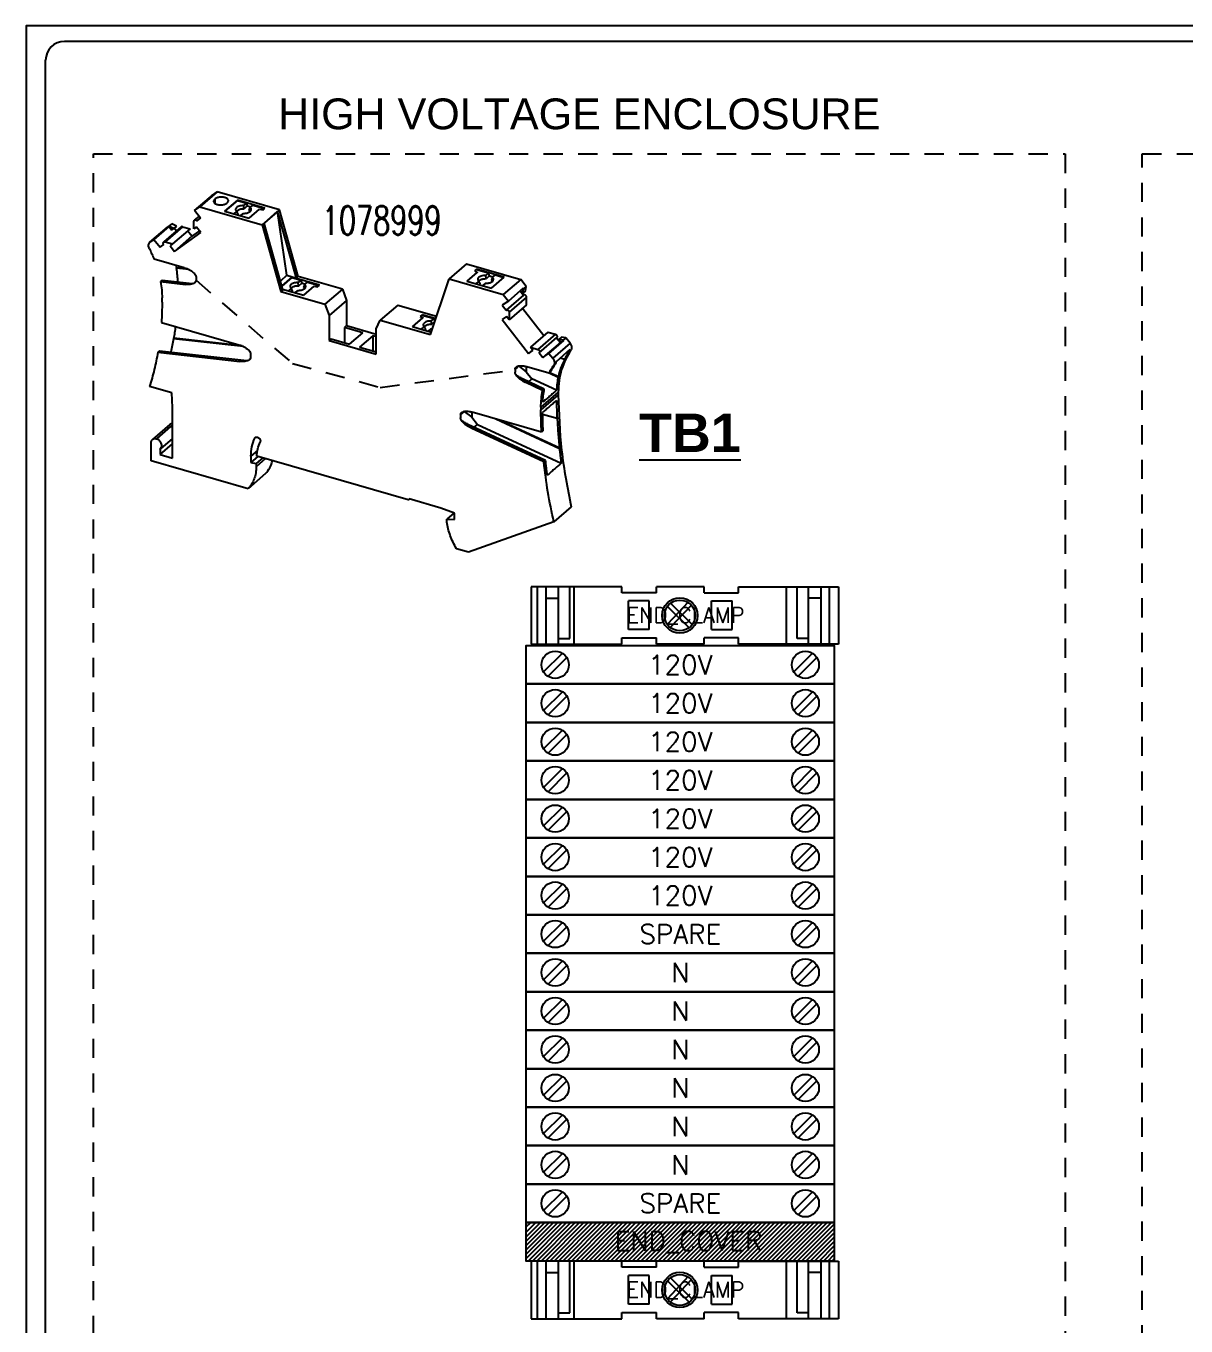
# Model space of a CAD drawing. Header units: inches. Extents: x 0 to 34.2, y 0 to 22.
# Drawn here: x 0 to 7.54, y 13.51 to 21.96 of the extents above; entities that cross this region are included whole.
import ezdxf
from ezdxf.enums import TextEntityAlignment as Align

# ---------------------------------------------------------------- set-up
doc = ezdxf.new("R2010")
doc.units = ezdxf.units.IN
doc.header["$MEASUREMENT"] = 0
doc.set_wipeout_variables(frame=1)
doc.linetypes.add('HIDDEN2', pattern=[0.1875, 0.125, -0.0625])
for name, color, linetype in [('LOCBOX', 3, 'HIDDEN2'), ('PDESC', 142, 'Continuous'), ('PSYMS', 7, 'Continuous'), ('PTERM', 4, 'Continuous'), ('PWIRE', 84, 'Continuous')]:
    doc.layers.add(name, color=color, linetype=linetype)
doc.styles.add('Fields', font='simplex.shx', dxfattribs={"height": 0.185})
doc.styles.get("Standard").update_dxf_attribs({"font": 'arial.ttf'})
doc.styles.add('WD', font='romans.shx', dxfattribs={"height": 0.185})

# ---------------------------------------------------------------- blocks, each defined once
blk = doc.blocks.new('RG_Master_Ver_4_2_2')
at = {"color": 3}
for p, q in [((34.0276, 21.856), (0.25, 21.856)), ((0.125, 21.7336), (0.125, 0.1939))]:
    blk.add_line(p, q, dxfattribs=at)
blk.add_lwpolyline([(0, -0.044), (34.25, -0.044), (34.25, 21.956), (0, 21.956)], close=True, dxfattribs=at)
blk.add_arc((0.25, 21.7336), 0.1224, 90, 180, dxfattribs=at)
at = {"style": 'Fields'}
for tag, p in [('DESCRIPTION_3', (13.1158, 1.307)), ('DRN_3', (15.4724, 1.307)), ('CHK_3', (16.5293, 1.307)), ('APP_3', (17.5522, 1.307)), ('DATE_3', (18.8294, 1.307)), ('DRAWING_DESC', (32.2295, 1.2455)), ('CUSTOMER', (28.9966, 1.2135)), ('DESCRIPTION_2', (13.1158, 0.9513)), ('DRN_2', (15.4724, 0.9513)), ('CHK_2', (16.5293, 0.9513)), ('APP_2', (17.5522, 0.9513)), ('DATE_2', (18.8294, 0.9513)), ('SIZE', (30.7145, 0.8944)), ('DRAWING_#', (32.125, 0.8944)), ('REV', (33.5429, 0.8944)), ('DESCRIPTION_1', (13.1158, 0.5956)), ('DRN_1', (15.4724, 0.5956)), ('CHK_1', (16.5293, 0.5956)), ('APP_1', (17.5522, 0.5956)), ('DATE_1', (18.8294, 0.5956)), ('PROJECT_#', (28.9813, 0.5809)), ('DRN_BY', (30.875, 0.5245)), ('CHK_BY', (31.7615, 0.5245)), ('APP_BY', (32.75, 0.5245)), ('SCALE', (33.6518, 0.5245)), ('PROJECT_NAME', (29.021, 0.1759)), ('SHEETNUM', (32.7527, 0.1759)), ('TTL_SHTS', (33.5471, 0.1759))]:
    blk.add_attdef(tag, text='', height=0.125, dxfattribs=at).set_placement(p, align=Align.CENTER)
at = {"style": 'Fields', "flags": 9}
blk.add_attdef('WD_TB', (9.9529, 0.1939), '', height=0.0638, dxfattribs=at)
blk = doc.blocks.new('PTV_2_5_QUATTRO-select__3', base_point=(-204.09, -217.89))
at = {"color": 7, "linetype": 'Continuous'}
for p, q in [((-193.95, -164.63), (-196.52, -166.86)), ((-194.77, -165.21), (-193.95, -164.63)), ((-184.75, -167.28), (-193.95, -164.63)), ((-197.28, -167.39), (-195.1, -165.51)), ((-197.28, -167.39), (-196.52, -166.86)), ((-196.52, -166.86), (-187.32, -169.51)), ((-194.77, -165.21), (-195.17, -165.56)), ((-195.1, -165.51), (-195.17, -165.56)), ((-195.17, -165.56), (-195.16, -165.56)), ((-194.24, -165.68), (-194.34, -165.77)), ((-190.97, -165.88), (-192.85, -167.5)), ((-190.97, -165.92), (-192.81, -167.51)), ((-192.52, -166.29), (-192.42, -166.21)), ((-190.97, -165.88), (-190.97, -165.92)), ((-186.9, -167.05), (-190.97, -165.88)), ((-190.97, -165.92), (-189.64, -166.3)), ((-189.64, -166.3), (-190.06, -166.66)), ((-189.5, -166.73), (-189.97, -167.14)), ((-189.64, -166.3), (-189.5, -166.73)), ((-189.5, -166.73), (-189, -166.88)), ((-189.08, -166.95), (-188.67, -166.59)), ((-188.67, -166.59), (-186.94, -167.08)), ((-187.18, -167.29), (-186.9, -167.05)), ((-197.39, -170.11), (-197.39, -168.99)), ((-196.63, -168.23), (-197.33, -168.84)), ((-196.39, -168.54), (-197.28, -167.39)), ((-196.43, -168.49), (-196.95, -168.94)), ((-196.95, -168.94), (-196.39, -168.54)), ((-192.85, -167.5), (-189.21, -168.55)), ((-191.08, -167.55), (-191.48, -167.89)), ((-191, -168.03), (-190.88, -167.93)), ((-190.5, -168.18), (-190.1, -167.83)), ((-189.21, -168.55), (-187.68, -167.22)), ((-187.68, -167.22), (-187.18, -167.29)), ((-184.75, -167.28), (-187.32, -169.51)), ((-187.02, -169.25), (-185.02, -167.52)), ((-182.25, -177.37), (-185.02, -167.52)), ((-183.64, -176.97), (-185.02, -167.52)), ((-181.98, -177.13), (-184.75, -167.28)), ((-203.87, -172.08), (-201.29, -169.85)), ((-201.11, -169.78), (-203.28, -171.66)), ((-199.27, -169.82), (-201.85, -172.05)), ((-200.64, -169.39), (-201.25, -169.82)), ((-201.04, -169.74), (-201.11, -169.78)), ((-200.71, -170.29), (-201.11, -169.78)), ((-200.64, -169.39), (-201.04, -169.74)), ((-200.37, -170.05), (-201.04, -169.74)), ((-200.71, -170.29), (-200.37, -170.05)), ((-199.97, -169.7), (-200.64, -169.39)), ((-197.96, -170.11), (-200.53, -172.34)), ((-199.97, -169.7), (-200.37, -170.05)), ((-200.28, -169.98), (-199.95, -170.41)), ((-200.26, -173.44), (-196.38, -170.67)), ((-199.08, -169.79), (-197.96, -170.11)), ((-197.69, -171.21), (-198.31, -170.41)), ((-196.57, -170.41), (-197.69, -171.21)), ((-197.02, -169.84), (-197.39, -170.11)), ((-196.38, -170.67), (-197.02, -169.84)), ((-187.32, -169.51), (-184.55, -179.36)), ((-184.25, -179.1), (-187.02, -169.25)), ((-203.83, -172.05), (-203.28, -171.66)), ((-203.28, -171.66), (-202.39, -172.81)), ((-201.87, -172.36), (-202.39, -172.81)), ((-202.39, -172.81), (-201.84, -172.41)), ((-201.65, -172.02), (-200.53, -172.34)), ((-200.53, -172.34), (-200.91, -172.61)), ((-200.91, -172.61), (-200.26, -173.44)), ((-197.69, -171.21), (-200.26, -173.44)), ((-198.8, -175.86), (-203.27, -174.57)), ((-199.93, -175.85), (-200, -175.92)), ((-198.1, -176.13), (-200, -175.92)), ((-198.31, -176.03), (-199.93, -175.85)), ((-157.12, -175.26), (-159.69, -177.49)), ((-157.12, -175.26), (-149.13, -177.57)), ((-155.55, -176.5), (-157.08, -177.82)), ((-157.04, -177.84), (-155.55, -176.54)), ((-155.64, -176.08), (-155.91, -176.31)), ((-155.91, -176.31), (-155.55, -176.5)), ((-155.88, -176.33), (-155.64, -176.12)), ((-151.57, -177.25), (-155.64, -176.08)), ((-155.64, -176.08), (-155.64, -176.12)), ((-155.64, -176.12), (-153.88, -176.63)), ((-155.55, -176.5), (-155.55, -176.54)), ((-154.29, -176.99), (-153.88, -176.63)), ((-153.73, -177.06), (-153.88, -176.63)), ((-202.05, -177.69), (-202.3, -177.91)), ((-202.3, -177.91), (-198.65, -178.32)), ((-202.05, -177.69), (-197.65, -178.19)), ((-197.06, -177.22), (-197.06, -177.69)), ((-183.64, -176.97), (-184.61, -177.82)), ((-182.92, -177.25), (-184.41, -178.54)), ((-182.92, -177.29), (-184.4, -178.58)), ((-183.64, -176.97), (-182.25, -177.37)), ((-178.85, -178.43), (-182.92, -177.25)), ((-182.92, -177.25), (-182.92, -177.29)), ((-182.92, -177.29), (-181.59, -177.68)), ((-181.98, -177.13), (-182.25, -177.37)), ((-181.59, -177.68), (-182, -178.04)), ((-175.45, -179.02), (-181.98, -177.13)), ((-181.91, -178.51), (-181.45, -178.11)), ((-181.59, -177.68), (-181.45, -178.11)), ((-181.45, -178.11), (-180.95, -178.25)), ((-181.16, -179.92), (-179.62, -178.6)), ((-181.03, -178.32), (-180.61, -177.96)), ((-180.61, -177.96), (-178.89, -178.46)), ((-179.62, -178.6), (-179.12, -178.66)), ((-179.12, -178.66), (-178.85, -178.43)), ((-162.46, -185.74), (-159.69, -177.49)), ((-159.69, -177.49), (-151.71, -179.8)), ((-157.08, -177.82), (-153.44, -178.87)), ((-155.71, -178.22), (-155.31, -177.87)), ((-155.12, -178.26), (-155.23, -178.36)), ((-154.33, -178.15), (-154.74, -178.5)), ((-153.73, -177.06), (-154.2, -177.46)), ((-153.73, -177.06), (-153.24, -177.2)), ((-153.44, -178.87), (-151.57, -177.25)), ((-152.9, -176.91), (-153.32, -177.27)), ((-152.9, -176.91), (-151.61, -177.28)), ((-149.13, -177.57), (-151.71, -179.8)), ((-148.31, -178.62), (-149.13, -177.57)), ((-202.09, -180.93), (-202.09, -180.32)), ((-184.25, -179.1), (-184.55, -179.36)), ((-184.55, -179.36), (-178.03, -181.25)), ((-184.28, -179.02), (-181.16, -179.92)), ((-183.02, -178.92), (-183.43, -179.27)), ((-182.95, -179.41), (-182.83, -179.31)), ((-182.45, -179.55), (-182.05, -179.2)), ((-175.45, -179.02), (-178.03, -181.25)), ((-175.45, -179.02), (-174.83, -180.67)), ((-151.71, -179.8), (-150.95, -180.77)), ((-148.71, -179.89), (-151.28, -182.12)), ((-148.78, -178.89), (-150.95, -180.77)), ((-149.2, -179.25), (-148.71, -179.89)), ((-149.14, -179.21), (-148.83, -179.61)), ((-148.83, -179.61), (-148.71, -178.97)), ((-148.43, -179.26), (-148.83, -179.61)), ((-148.71, -178.97), (-148.78, -178.89)), ((-148.31, -178.62), (-148.71, -178.97)), ((-148.43, -179.26), (-148.31, -178.62)), ((-148.26, -181.32), (-148.26, -180.2)), ((-178.03, -181.25), (-177.41, -182.9)), ((-174.83, -180.67), (-177.41, -182.9)), ((-174.83, -180.67), (-174.83, -184.39)), ((-167.28, -181.38), (-169.86, -183.61)), ((-167.28, -181.38), (-161.55, -183.03)), ((-150.95, -180.77), (-151.84, -181.4)), ((-151.84, -181.4), (-151.28, -182.12)), ((-148.26, -181.32), (-150.84, -183.55)), ((-150.84, -182.43), (-150.84, -183.55)), ((-148.86, -181.83), (-145.72, -185.88)), ((-202.19, -183.93), (-190.74, -187.23)), ((-177.41, -182.9), (-177.41, -186.62)), ((-170.48, -184.9), (-169.86, -183.61)), ((-169.86, -183.61), (-162.46, -185.74)), ((-163.6, -183.22), (-165.13, -184.55)), ((-165.1, -184.56), (-163.6, -183.26)), ((-163.69, -182.8), (-163.97, -183.04)), ((-163.97, -183.04), (-163.6, -183.22)), ((-163.93, -183.05), (-163.69, -182.84)), ((-163.69, -182.8), (-163.69, -182.84)), ((-161.79, -183.35), (-163.69, -182.8)), ((-163.69, -182.84), (-161.93, -183.35)), ((-163.6, -183.22), (-163.6, -183.26)), ((-162.35, -183.71), (-161.93, -183.35)), ((-161.81, -183.81), (-162.25, -184.19)), ((-161.8, -183.76), (-161.93, -183.35)), ((-161.67, -183.38), (-161.79, -183.35)), ((-151.21, -183.07), (-151.85, -183.52)), ((-151.85, -183.52), (-147.96, -188.54)), ((-150.84, -183.55), (-151.21, -183.07)), ((-200.33, -186.28), (-200.41, -186.34)), ((-190.25, -187.41), (-200.33, -186.28)), ((-174.83, -184.39), (-175.16, -184.67)), ((-175.16, -184.67), (-175.16, -186.94)), ((-172.43, -185.46), (-175.16, -184.67)), ((-174.83, -184.39), (-170.48, -185.65)), ((-174.39, -187.16), (-172.43, -185.46)), ((-170.96, -185.89), (-172.92, -187.59)), ((-170.96, -185.89), (-170.96, -188.15)), ((-170.48, -186.02), (-170.96, -185.89)), ((-170.48, -188.62), (-170.48, -184.9)), ((-165.13, -184.55), (-163.66, -184.97)), ((-163.77, -184.94), (-163.36, -184.6)), ((-163.66, -184.97), (-162.97, -185.17)), ((-163.17, -184.98), (-163.29, -185.08)), ((-162.97, -185.17), (-162.33, -185.36)), ((-162.39, -184.88), (-162.79, -185.23)), ((-145.12, -185.37), (-147.69, -187.6)), ((-146.38, -188.41), (-143.81, -186.18)), ((-145.12, -185.37), (-144, -185.69)), ((-143.82, -186.19), (-143.26, -186.9)), ((-143.11, -186.12), (-143.51, -186.46)), ((-142.44, -186.19), (-143.11, -186.12)), ((-142.44, -186.19), (-142.84, -186.54)), ((-141.83, -186.98), (-142.44, -186.19)), ((-202.46, -188.12), (-202.71, -188.33)), ((-202.46, -188.12), (-189.59, -189.56)), ((-190.05, -187.51), (-200.41, -186.34)), ((-177.12, -186.37), (-177.41, -186.62)), ((-177.41, -186.62), (-170.48, -188.62)), ((-177.12, -186.37), (-174.39, -187.16)), ((-172.92, -187.59), (-170.48, -188.29)), ((-147.37, -188.02), (-147.96, -188.54)), ((-147.96, -188.54), (-147.32, -188.08)), ((-147.69, -187.6), (-146.58, -187.92)), ((-147.32, -188.08), (-147.69, -187.6)), ((-143.26, -186.9), (-145.84, -189.13)), ((-144.95, -188.5), (-142.77, -186.62)), ((-141.85, -187.95), (-143.9, -189.73)), ((-142.84, -186.54), (-143.51, -186.46)), ((-143.51, -186.46), (-143.17, -186.9)), ((-143.26, -186.9), (-143.2, -186.86)), ((-143.17, -186.9), (-142.77, -186.62)), ((-142.77, -186.62), (-142.84, -186.54)), ((-202.71, -188.33), (-190.59, -189.69)), ((-189.01, -188.6), (-189.01, -189.07)), ((-146.39, -188.42), (-145.84, -189.13)), ((-145.84, -189.13), (-144.95, -188.5)), ((-144.95, -188.5), (-144.4, -189.21)), ((-142.66, -189.41), (-143.31, -189.22)), ((-142.58, -189.34), (-142.66, -189.41)), ((-149.72, -190.62), (-149.95, -190.82)), ((-149.95, -190.82), (-149.95, -191.29)), ((-149.57, -190.49), (-149.72, -190.62)), ((-149.57, -190.49), (-149.7, -190.45)), ((-149.63, -190.41), (-149.57, -190.49)), ((-149.46, -190.36), (-148.3, -191.21)), ((-148.3, -190.44), (-148.3, -191.21)), ((-148.3, -191.21), (-147.46, -192.26)), ((-148.22, -190.46), (-144.96, -191.4)), ((-144.71, -191.18), (-144.96, -191.4)), ((-144.93, -191.37), (-143.59, -192)), ((-144.85, -191.31), (-143.51, -191.93)), ((-200.66, -194.33), (-203.93, -193.39)), ((-145.64, -193.77), (-148.87, -192.27)), ((-145.89, -193.99), (-148.37, -192.83)), ((-147.96, -192.69), (-147.46, -192.26)), ((-143.83, -193.95), (-147.46, -192.26)), ((-200.57, -196.52), (-200.66, -194.33)), ((-143.57, -194.24), (-143.57, -194.61)), ((-200.57, -203.97), (-200.57, -196.52)), ((-157.5, -197.1), (-158.01, -197.54)), ((-158.01, -197.55), (-158.01, -198.02)), ((-157.5, -197.1), (-157.58, -197.1)), ((-157.5, -197.1), (-156.35, -197.93)), ((-156.35, -197.16), (-156.35, -197.93)), ((-146.06, -200.13), (-156.27, -197.18)), ((-146.14, -196.47), (-146.14, -196.84)), ((-143.76, -198.14), (-145.89, -197.53)), ((-200.92, -199), (-203.5, -201.23)), ((-200.57, -199.41), (-200.83, -199.33)), ((-145.47, -204.32), (-156.92, -198.99)), ((-145.72, -204.54), (-156.42, -199.56)), ((-156.35, -197.93), (-155.51, -198.99)), ((-156.01, -199.42), (-155.51, -198.99)), ((-155.51, -198.99), (-143.15, -204.74)), ((-152.78, -198.19), (-143.42, -202.54)), ((-152.22, -198.35), (-143.35, -202.48)), ((-143.69, -198.07), (-143.76, -198.14)), ((-200.57, -201.07), (-202.32, -202.59)), ((-145.81, -199.91), (-146.06, -200.13)), ((-203.69, -204.37), (-203.69, -201.68)), ((-202.39, -203.44), (-200.57, -201.87)), ((-202.39, -202.64), (-202.39, -203.44)), ((-202.39, -203.44), (-200.57, -203.97)), ((-189.36, -208.5), (-203.69, -204.37)), ((-188.97, -203.68), (-188.97, -204.61)), ((-187.93, -203.72), (-188.97, -204.61)), ((-188.97, -204.61), (-188.19, -204.77)), ((-187.21, -203.93), (-188.19, -204.77)), ((-188.19, -204.77), (-188.19, -205.25)), ((-165.76, -210.12), (-188.1, -203.67)), ((-186.79, -206.27), (-189.36, -208.5)), ((-165.53, -210.01), (-165.63, -210.1)), ((-160.9, -211.35), (-165.58, -210)), ((-141.66, -211.18), (-144.23, -213.41)), ((-158.92, -212.1), (-160.9, -211.35)), ((-158.95, -212.08), (-160.04, -213.02)), ((-160.04, -213.42), (-160.04, -213.02)), ((-160.04, -213.02), (-158.92, -213.05)), ((-158.92, -213.05), (-158.92, -212.1)), ((-144.23, -213.41), (-156.85, -217.89)), ((-156.85, -217.89), (-158.6, -217.38))]:
    blk.add_line(p, q, dxfattribs=at)
at = {"color": 2, "linetype": 'Continuous'}
for p, q in [((-194.34, -166.29), (-194.34, -165.77)), ((-194.24, -166.37), (-194.24, -165.68)), ((-201.25, -169.82), (-203.83, -172.05)), ((-199.08, -169.79), (-201.65, -172.02)), ((-197.65, -178.19), (-198.65, -178.32)), ((-148.26, -180.2), (-150.84, -182.43)), ((-144, -185.69), (-146.58, -187.92)), ((-141.83, -186.98), (-144.4, -189.21)), ((-141.7, -188.07), (-141.97, -188.31)), ((-190.59, -189.69), (-189.59, -189.56)), ((-144.02, -190.09), (-144.27, -190.3)), ((-148.87, -192.27), (-148.37, -192.83)), ((-143.57, -194.24), (-146.14, -196.47)), ((-143.57, -194.61), (-146.14, -196.84)), ((-200.83, -199.33), (-202.91, -201.13)), ((-200.57, -199.1), (-200.83, -199.33)), ((-156.42, -199.56), (-156.92, -198.99)), ((-188.22, -200.89), (-188.4, -201.04)), ((-188, -202.84), (-188.97, -203.68)), ((-186.79, -204.05), (-188.19, -205.25))]:
    blk.add_line(p, q, dxfattribs=at)
at = {"color": 7, "linetype": 'Continuous'}
for points in [[(-194.34, -165.77), (-194.45, -165.9), (-194.48, -166.03)], [(-194.48, -166.03), (-194.45, -166.17), (-194.34, -166.29), (-194.18, -166.4), (-193.96, -166.49), (-193.7, -166.54), (-193.43, -166.56), (-193.16, -166.54), (-192.91, -166.49), (-192.69, -166.4), (-192.52, -166.29)], [(-192.28, -165.95), (-192.32, -165.81), (-192.42, -165.68), (-192.59, -165.57), (-192.81, -165.49), (-193.06, -165.44), (-193.33, -165.42), (-193.6, -165.44), (-193.86, -165.49), (-194.08, -165.57), (-194.24, -165.68)], [(-192.42, -166.21), (-192.32, -166.08), (-192.28, -165.95)], [(-190.06, -166.66), (-190.4, -166.69), (-190.72, -166.76), (-190.98, -166.88), (-191.16, -167.03), (-191.24, -167.19), (-191.22, -167.37)], [(-189.97, -167.14), (-189.99, -167.02), (-190.01, -166.9), (-190.03, -166.78), (-190.06, -166.66)], [(-189.08, -166.95), (-189.13, -167.04), (-189.18, -167.14), (-189.23, -167.24), (-189.27, -167.34)], [(-188.94, -167.37), (-188.92, -167.26), (-188.93, -167.15), (-188.99, -167.04), (-189.08, -166.95)], [(-197.39, -168.99), (-197.37, -168.91), (-197.33, -168.84)], [(-197.33, -168.84), (-197.27, -168.81), (-197.21, -168.8), (-197.14, -168.8), (-197.07, -168.83), (-197, -168.88), (-196.95, -168.94)], [(-191.22, -167.37), (-191.16, -167.46), (-191.08, -167.55)], [(-191.08, -167.55), (-191.03, -167.64), (-190.98, -167.74), (-190.93, -167.84), (-190.88, -167.93)], [(-191.07, -167.56), (-191, -167.44), (-190.87, -167.33), (-190.69, -167.24), (-190.47, -167.17), (-190.22, -167.14), (-189.97, -167.14)], [(-190.1, -167.83), (-189.83, -167.81), (-189.58, -167.77), (-189.36, -167.7), (-189.17, -167.61), (-189.03, -167.49), (-188.94, -167.37)], [(-189.27, -167.34), (-189.16, -167.44), (-189.09, -167.55)], [(-201.29, -169.85), (-201.27, -169.84), (-201.25, -169.82)], [(-199.08, -169.79), (-199.13, -169.78), (-199.18, -169.78), (-199.23, -169.8), (-199.27, -169.82)], [(-203.95, -173.07), (-204.06, -172.79), (-204.08, -172.52), (-204.01, -172.27), (-203.87, -172.08)], [(-203.87, -172.08), (-203.85, -172.07), (-203.83, -172.05)], [(-201.84, -172.41), (-201.89, -172.32), (-201.91, -172.22), (-201.9, -172.12), (-201.85, -172.05)], [(-201.85, -172.05), (-201.81, -172.03), (-201.76, -172.01), (-201.71, -172.01), (-201.65, -172.02)], [(-203.95, -173.07), (-203.59, -173.82), (-203.27, -174.57)], [(-200, -175.92), (-199.86, -176.94), (-199.79, -177.95)], [(-199.93, -175.85), (-199.96, -175.68), (-199.99, -175.51)], [(-198.8, -175.86), (-198.35, -176.02), (-197.93, -176.22), (-197.57, -176.46), (-197.3, -176.72), (-197.12, -176.98), (-197.06, -177.22)], [(-202.3, -177.91), (-202.14, -179.13), (-202.09, -180.32)], [(-197.94, -178.32), (-198.28, -178.34), (-198.65, -178.32)], [(-197.06, -177.69), (-197.12, -177.91), (-197.3, -178.1), (-197.58, -178.24), (-197.94, -178.32)], [(-197.65, -178.19), (-197.57, -178.2), (-197.49, -178.2)], [(-182, -178.04), (-182.35, -178.06), (-182.67, -178.13), (-182.92, -178.25), (-183.1, -178.4), (-183.18, -178.57), (-183.16, -178.74)], [(-183.01, -178.94), (-182.94, -178.81), (-182.82, -178.7), (-182.63, -178.61), (-182.41, -178.55), (-182.17, -178.52), (-181.91, -178.51)], [(-181.91, -178.51), (-181.94, -178.4), (-181.96, -178.28), (-181.98, -178.16), (-182, -178.04)], [(-181.03, -178.32), (-181.08, -178.42), (-181.12, -178.52), (-181.17, -178.62), (-181.22, -178.71)], [(-180.89, -178.74), (-180.86, -178.63), (-180.88, -178.52), (-180.93, -178.42), (-181.03, -178.32)], [(-154.29, -176.99), (-154.64, -177.01), (-154.95, -177.08), (-155.21, -177.2), (-155.39, -177.35), (-155.47, -177.52), (-155.45, -177.69)], [(-155.45, -177.69), (-155.39, -177.78), (-155.31, -177.87)], [(-155.31, -177.87), (-155.26, -177.97), (-155.21, -178.06), (-155.16, -178.16), (-155.12, -178.26)], [(-155.3, -177.89), (-155.23, -177.76), (-155.1, -177.65), (-154.92, -177.56), (-154.7, -177.5), (-154.46, -177.47), (-154.2, -177.46)], [(-154.33, -178.15), (-154.07, -178.14), (-153.82, -178.1), (-153.59, -178.03), (-153.4, -177.93), (-153.26, -177.82), (-153.17, -177.69)], [(-154.2, -177.46), (-154.22, -177.35), (-154.25, -177.23), (-154.27, -177.11), (-154.29, -176.99)], [(-153.32, -177.27), (-153.36, -177.37), (-153.41, -177.47), (-153.46, -177.57), (-153.51, -177.66)], [(-153.51, -177.66), (-153.39, -177.77), (-153.33, -177.88)], [(-153.17, -177.69), (-153.15, -177.58), (-153.16, -177.47), (-153.22, -177.37), (-153.32, -177.27)], [(-183.16, -178.74), (-183.11, -178.83), (-183.02, -178.92)], [(-183.02, -178.92), (-182.97, -179.02), (-182.93, -179.11), (-182.88, -179.21), (-182.83, -179.31)], [(-182.05, -179.2), (-181.78, -179.19), (-181.53, -179.15), (-181.3, -179.08), (-181.11, -178.98), (-180.97, -178.87), (-180.89, -178.74)], [(-181.22, -178.71), (-181.1, -178.82), (-181.04, -178.93)], [(-148.26, -180.2), (-148.28, -180.09), (-148.34, -179.99), (-148.42, -179.91), (-148.52, -179.87), (-148.62, -179.86), (-148.71, -179.89)], [(-202.09, -180.93), (-202.11, -182.44), (-202.19, -183.93)], [(-151.28, -182.12), (-151.2, -182.09), (-151.1, -182.1), (-151, -182.14), (-150.91, -182.22), (-150.86, -182.32), (-150.84, -182.43)], [(-162.35, -183.71), (-162.69, -183.74), (-163.01, -183.81), (-163.26, -183.93), (-163.44, -184.08), (-163.53, -184.24), (-163.5, -184.42)], [(-163.36, -184.61), (-163.29, -184.49), (-163.16, -184.38), (-162.98, -184.29), (-162.76, -184.22), (-162.51, -184.19), (-162.25, -184.19)], [(-162.25, -184.19), (-162.28, -184.07), (-162.3, -183.95), (-162.32, -183.83), (-162.35, -183.71)], [(-200.33, -186.28), (-200.19, -185.41), (-200.07, -184.54)], [(-163.5, -184.42), (-163.45, -184.51), (-163.36, -184.6)], [(-163.36, -184.6), (-163.32, -184.69), (-163.27, -184.79), (-163.22, -184.89), (-163.17, -184.98)], [(-162.39, -184.88), (-162.28, -184.88), (-162.17, -184.87)], [(-144, -185.69), (-143.91, -185.74), (-143.82, -185.81), (-143.77, -185.91), (-143.74, -186.01), (-143.76, -186.11), (-143.81, -186.18)], [(-200.41, -186.34), (-200.59, -187.33), (-200.8, -188.3)], [(-190.74, -187.23), (-190.29, -187.39), (-189.88, -187.6), (-189.52, -187.84), (-189.24, -188.1), (-189.07, -188.36), (-189.01, -188.6)], [(-146.58, -187.92), (-146.48, -187.97), (-146.4, -188.04), (-146.34, -188.14), (-146.32, -188.24), (-146.33, -188.34), (-146.38, -188.41)], [(-141.7, -188.07), (-142.5, -189.41), (-143.09, -190.9), (-143.45, -192.52), (-143.57, -194.24)], [(-141.97, -188.31), (-141.89, -188.15), (-141.85, -187.95)], [(-141.7, -188.07), (-141.62, -187.92), (-141.58, -187.75), (-141.58, -187.55), (-141.63, -187.36), (-141.71, -187.16), (-141.83, -186.98)], [(-202.71, -188.33), (-203.24, -190.9), (-203.93, -193.39)], [(-189.88, -189.69), (-190.23, -189.72), (-190.59, -189.69)], [(-189.01, -189.07), (-189.07, -189.29), (-189.24, -189.47), (-189.52, -189.61), (-189.88, -189.69)], [(-189.59, -189.56), (-189.51, -189.57), (-189.43, -189.58)], [(-146.38, -188.41), (-146.39, -188.41), (-146.39, -188.42)], [(-144.71, -191.18), (-144.38, -190.62), (-144.02, -190.09)], [(-144.4, -189.21), (-144.28, -189.39), (-144.2, -189.59), (-144.16, -189.78), (-144.15, -189.98), (-144.19, -190.15), (-144.27, -190.3)], [(-143.9, -189.73), (-143.94, -189.92), (-144.02, -190.09)], [(-143.51, -191.93), (-143.13, -190.59), (-142.58, -189.34)], [(-141.97, -188.31), (-142.33, -188.84), (-142.66, -189.41)], [(-149.95, -190.82), (-149.89, -190.62), (-149.72, -190.46), (-149.44, -190.36), (-149.09, -190.32), (-148.67, -190.36), (-148.22, -190.46)], [(-149.63, -191.94), (-149.77, -191.76), (-149.87, -191.6), (-149.93, -191.44), (-149.95, -191.29)], [(-148.87, -192.27), (-149.13, -192.14), (-149.38, -191.99), (-149.62, -191.83), (-149.84, -191.66)], [(-148.37, -192.83), (-148.74, -192.64), (-149.08, -192.42), (-149.38, -192.18), (-149.63, -191.94)], [(-144.96, -191.4), (-144.63, -190.84), (-144.27, -190.3)], [(-143.59, -192), (-143.75, -192.96), (-143.83, -193.95)], [(-143.51, -191.93), (-143.53, -191.95), (-143.55, -191.96), (-143.57, -191.98), (-143.59, -192)], [(-145.64, -193.77), (-145.7, -193.83), (-145.76, -193.88), (-145.82, -193.93), (-145.89, -193.99)], [(-145.88, -195.72), (-145.8, -194.73), (-145.64, -193.77)], [(-143.83, -193.95), (-144.34, -194.39), (-144.86, -194.84), (-145.37, -195.28), (-145.88, -195.72)], [(-146.14, -196.47), (-146.08, -195.21), (-145.89, -193.99)], [(-143.84, -195.45), (-144.35, -195.89), (-144.86, -196.34), (-145.38, -196.78), (-145.89, -197.22)], [(-143.84, -195.45), (-143.81, -196.79), (-143.76, -198.14)], [(-143.57, -194.61), (-143.09, -202.82), (-141.66, -211.18)], [(-158.01, -197.55), (-157.95, -197.34), (-157.77, -197.18), (-157.5, -197.08), (-157.14, -197.05), (-156.72, -197.08), (-156.27, -197.18)], [(-146.06, -200.13), (-146.12, -198.48), (-146.14, -196.84)], [(-145.81, -199.91), (-145.86, -198.56), (-145.89, -197.22)], [(-200.57, -198.87), (-200.76, -198.9), (-200.92, -199)], [(-200.57, -199.45), (-200.7, -199.38), (-200.83, -199.33)], [(-157.68, -198.66), (-157.82, -198.49), (-157.92, -198.32), (-157.99, -198.16), (-158.01, -198.02)], [(-156.92, -198.99), (-157.19, -198.86), (-157.44, -198.71), (-157.67, -198.55), (-157.89, -198.38)], [(-156.42, -199.56), (-156.79, -199.37), (-157.13, -199.15), (-157.44, -198.91), (-157.68, -198.66)], [(-143.35, -202.48), (-143.55, -200.27), (-143.69, -198.07)], [(-203.69, -201.68), (-203.68, -201.55), (-203.64, -201.42), (-203.58, -201.32), (-203.5, -201.23)], [(-203.5, -201.23), (-203.38, -201.15), (-203.23, -201.1), (-203.08, -201.1), (-202.91, -201.13)], [(-202.32, -202.59), (-202.2, -202.43), (-202.14, -202.24), (-202.14, -202.02), (-202.2, -201.79), (-202.32, -201.57), (-202.49, -201.37), (-202.69, -201.22), (-202.91, -201.13)], [(-188.97, -203.68), (-188.82, -202.29), (-188.4, -201.04)], [(-188.4, -201.04), (-188.37, -200.99), (-188.33, -200.94)], [(-188.33, -200.94), (-188.21, -200.88), (-188.06, -200.88), (-187.91, -200.92), (-187.77, -201.02), (-187.66, -201.16), (-187.58, -201.31), (-187.57, -201.47), (-187.6, -201.61)], [(-188.1, -203.67), (-187.95, -202.59), (-187.6, -201.61)], [(-202.39, -202.64), (-202.35, -202.61), (-202.32, -202.59)], [(-143.35, -202.48), (-143.36, -202.49), (-143.38, -202.51), (-143.4, -202.53), (-143.42, -202.54)], [(-143.42, -202.54), (-143.29, -203.64), (-143.15, -204.74)], [(-188.19, -205.25), (-188.26, -206.19), (-188.49, -207.05), (-188.86, -207.83), (-189.36, -208.5)], [(-186.79, -206.27), (-186.17, -205.39), (-185.77, -204.34)], [(-145.47, -204.32), (-145.53, -204.37), (-145.6, -204.43), (-145.66, -204.48), (-145.72, -204.54)], [(-144.23, -213.41), (-145.11, -208.96), (-145.72, -204.54)], [(-145.2, -206.51), (-145.34, -205.41), (-145.47, -204.32)], [(-143.15, -204.74), (-143.66, -205.18), (-144.18, -205.62), (-144.69, -206.07), (-145.2, -206.51)], [(-165.63, -210.1), (-165.65, -210.12), (-165.69, -210.13), (-165.72, -210.13), (-165.76, -210.12)], [(-165.58, -210), (-165.59, -210.05), (-165.63, -210.1)], [(-158.6, -217.38), (-159.12, -216.41), (-159.53, -215.42), (-159.84, -214.42), (-160.04, -213.42)]]:
    blk.add_spline(points, degree=3, dxfattribs=at)
blk = doc.blocks.new('Gen1', base_point=(-172.83, -192))
blk.add_blockref('PTV_2_5_QUATTRO-select__3', (-204.09, -217.89))
blk = doc.blocks.new('HDPC_1078999')
at = {"color": 3, "linetype": 'HIDDEN2'}
for p, q in [((0.2993, 1.7843), (0.9257, 1.2429)), ((0.9257, 1.2429), (1.4965, 1.0878)), ((1.4965, 1.0878), (2.3747, 1.202))]:
    blk.add_line(p, q, dxfattribs=at)
at = {"xscale": 0.04398786191730076, "yscale": 0.04398786191730076, "zscale": 0.04398786191730076}
blk.add_blockref('Gen1', (1.3657, 1.1547), dxfattribs=at)
at = {"style": 'WD', "width": 0.7}
for tag, height, p in [('DESC1', 0.185, (1.5053, 2.0798)), ('INST', 0.125, (0.5, 1.8571)), ('LOC', 0.125, (0.5, 1.6875)), ('DESC2', 0.125, (0.5, 1.375)), ('DESC3', 0.125, (0.5, 1.2271)), ('XREF', 0.125, (0.5, 0.6562))]:
    blk.add_attdef(tag, text='', height=height, dxfattribs=at).set_placement(p, align=Align.CENTER)
at = {"style": 'WD'}
blk.add_attdef('TAG1', text='', height=0.125, dxfattribs=at).set_placement((1.4471, 1.0586), align=Align.CENTER)
at = {"style": 'WD', "flags": 9}
blk.add_attdef('FAMILY', (0.7047, 1.0273), '', height=0.01, dxfattribs=at)
for tag, p in [('ASSYCODE', (0.73, 0.9464)), ('MFG', (0.7278, 0.9637)), ('CAT', (0.7297, 0.9832))]:
    blk.add_attdef(tag, text='', height=0.01, dxfattribs=at).set_placement(p, align=Align.CENTER)
blk = doc.blocks.new('E_NS35N')
at = {"style": 'WD', "flags": 1}
for tag, height, p in [('INST', 0.125, (-0.0107, 0.4749)), ('LOC', 0.125, (-0.0107, 0.2983)), ('P_TAGSTRIP', 0.125, (-0.0107, 0.1218)), ('MFG', 0.05, (0.0343, -0.4763)), ('CAT', 0.05, (0.0343, -0.5478)), ('WDBLKNAM', 0.05, (0.0343, -0.6193)), ('FP', 0.05, (0.0343, -0.6908)), ('FPT', 0.05, (0.1754, -0.6908)), ('ASSYCODE', 0.05, (0.0343, -0.7892))]:
    blk.add_attdef(tag, text='', height=height, dxfattribs=at).set_placement(p, align=Align.CENTER)
blk.add_wipeout([(-0.9692, 0), (-0.3791, 0), (-0.3791, -0.039), (-0.1549, -0.039), (-0.1549, 0), (0.1549, 0), (0.1549, -0.039), (0.3791, -0.039), (0.3791, 0), (1.0277, 0), (1.0277, -0.374), (0.3791, -0.374), (0.3791, -0.3335), (0.1549, -0.3335), (0.1549, -0.374), (-0.1549, -0.374), (-0.1549, -0.3335), (-0.3791, -0.3335), (-0.3791, -0.374), (-0.9692, -0.374)])
blk.add_wipeout([(-0.9692, 0), (-0.3791, 0), (-0.3791, -0.039), (-0.1549, -0.039), (-0.1549, 0), (0.1549, 0), (0.1549, -0.039), (0.3791, -0.039), (0.3791, 0), (1.0277, 0), (1.0277, -0.374), (0.3791, -0.374), (0.3791, -0.3335), (0.1549, -0.3335), (0.1549, -0.374), (-0.1549, -0.374), (-0.1549, -0.3335), (-0.3791, -0.3335), (-0.3791, -0.374), (-0.9692, -0.374)])
for p, q in [((-0.3791, 0), (-0.9692, 0)), ((-0.9692, 0), (-0.9692, -0.374)), ((-0.3791, -0.039), (-0.3791, 0)), ((-0.1549, -0.039), (-0.1549, 0)), ((0.1549, 0), (-0.1549, 0)), ((0.3791, 0), (1.0277, 0)), ((0.3791, -0.039), (0.3791, 0)), ((0.3791, 0), (0.688, 0)), ((0.688, 0), (0.688, -0.374)), ((0.915, -0.3698), (0.915, 0.0042)), ((0.9696, -0.3698), (0.9696, 0.0042)), ((1.0277, 0), (1.0277, -0.374)), ((-0.9268, -0.3782), (-0.9268, -0.0042)), ((-0.8721, -0.3782), (-0.8721, -0.0042)), ((-0.8721, -0.0742), (-0.7907, -0.0742)), ((-0.7907, -0.3782), (-0.7907, -0.0042)), ((-0.7175, -0.3364), (-0.7175, -0.0042)), ((-0.6897, -0.3782), (-0.6897, -0.0042)), ((-0.1549, -0.039), (-0.3791, -0.039)), ((0.1549, -0.039), (0.3791, -0.039)), ((0.7604, -0.3364), (0.7604, -0.0042)), ((0.8336, -0.3782), (0.8336, -0.0042)), ((0.915, -0.0742), (0.8336, -0.0742)), ((-0.2026, -0.0921), (-0.3361, -0.0921)), ((-0.3361, -0.2789), (-0.3361, -0.0921)), ((-0.2026, -0.2789), (-0.2026, -0.0921)), ((-0.0839, -0.1287), (0.057, -0.2672)), ((-0.0817, -0.2418), (0.0537, -0.0978)), ((-0.0636, -0.1077), (0.0776, -0.2466)), ((-0.0606, -0.2619), (0.0751, -0.1176)), ((0.2026, -0.0921), (0.3361, -0.0921)), ((0.2026, -0.2789), (0.2026, -0.0921)), ((0.3361, -0.2789), (0.3361, -0.0921)), ((-0.7907, -0.3364), (-0.7175, -0.3364)), ((-0.3791, -0.374), (-0.3791, -0.3335)), ((-0.3791, -0.3335), (-0.1549, -0.3335)), ((-0.2026, -0.2789), (-0.3361, -0.2789)), ((-0.1549, -0.374), (-0.1549, -0.3335)), ((0.3791, -0.3335), (0.1549, -0.3335)), ((0.2026, -0.2789), (0.3361, -0.2789)), ((0.3791, -0.374), (0.3791, -0.3335)), ((0.8336, -0.3364), (0.7604, -0.3364)), ((-0.9692, -0.374), (-0.3791, -0.374)), ((0.1549, -0.374), (-0.1549, -0.374)), ((1.0277, -0.374), (0.3791, -0.374)), ((0.688, -0.374), (0.3791, -0.374))]:
    blk.add_line(p, q)
for points in [[(0.1549, -0.039), (0.1549, 0)], [(0.1549, -0.374), (0.1549, -0.3335)]]:
    blk.add_lwpolyline(points)
for radius in [0.115, 0.1]:
    blk.add_circle((-0.0027, -0.187), radius)
at = {"style": 'WD', "width": 0.8}
blk.add_attdef('WIRENOL', text='', height=0.1, dxfattribs=at).set_placement((-1.0026, -0.1198), align=Align.MIDDLE_RIGHT)
blk.add_attdef('WIRENOR', text='', height=0.1, dxfattribs=at).set_placement((1.0594, -0.1198), align=Align.MIDDLE_LEFT)
at = {"style": 'WD'}
for tag in ['WIRENO', 'TERM']:
    blk.add_attdef(tag, text='', height=0.1, dxfattribs=at).set_placement((0.0343, -0.1851), align=Align.MIDDLE_CENTER)
at = {"style": 'WD', "flags": 1}
blk.add_attdef('TERMDESCL', text='', height=0.05, dxfattribs=at).set_placement((-1.0001, -0.2348), align=Align.MIDDLE_RIGHT)
blk.add_attdef('TERMDESCR', text='', height=0.05, dxfattribs=at).set_placement((1.0593, -0.2348), align=Align.MIDDLE_LEFT)
blk = doc.blocks.new('wd_default_terminal')
at = {"color": 4, "style": 'WD', "flags": 1}
for tag, p in [('INST', (0, 0.5)), ('LOC', (0, 0.3125)), ('P_TAGSTRIP', (0, 0.125))]:
    blk.add_attdef(tag, text='', height=0.125, dxfattribs=at).set_placement(p, align=Align.MIDDLE_CENTER)
at = {"color": 3, "linetype": 'Continuous', "style": 'WD', "width": 0.8}
blk.add_attdef('WIRENOL', text='', height=0.125, dxfattribs=at).set_placement((-1.125, -0.125), align=Align.MIDDLE_RIGHT)
blk.add_attdef('WIRENOR', text='', height=0.125, dxfattribs=at).set_placement((1.125, -0.125), align=Align.MIDDLE_LEFT)
at = {"color": 3, "linetype": 'Continuous', "style": 'WD', "width": 0.8, "flags": 1}
blk.add_attdef('TERMDESCL', text='', height=0.075, dxfattribs=at).set_placement((-1.125, -0.25), align=Align.MIDDLE_RIGHT)
blk.add_attdef('TERMDESCR', text='', height=0.075, dxfattribs=at).set_placement((1.125, -0.25), align=Align.MIDDLE_LEFT)
blk.add_wipeout([(-1, 0), (1, 0), (1, -0.25), (-1, -0.25)])
blk.add_wipeout([(-1, 0), (1, 0), (1, -0.25), (-1, -0.25)])
blk.add_wipeout([(1, -0.25), (-1, -0.25), (-1, 0), (1, 0)])
for p, q in [((-0.8875, -0.1717), (-0.7658, -0.05)), ((-0.8592, -0.2), (-0.7375, -0.0783)), ((0.7375, -0.1717), (0.8592, -0.05)), ((0.7658, -0.2), (0.8875, -0.0783))]:
    blk.add_line(p, q)
blk.add_lwpolyline([(1, -0.25), (-1, -0.25), (-1, 0), (1, 0)], close=True)
for centre in [(-0.8125, -0.125), (0.8125, -0.125)]:
    blk.add_circle(centre, 0.0884)
at = {"color": 4, "style": 'WD', "flags": 1}
for tag, p in [('MFG', (-0.625, -0.0625)), ('WDBLKNAM', (0.5625, -0.0625)), ('CAT', (-0.625, -0.125)), ('FPT', (0.5625, -0.125)), ('ASSYCODE', (-0.625, -0.1875)), ('FP', (0.5625, -0.1875))]:
    blk.add_attdef(tag, text='', height=0.01, dxfattribs=at).set_placement(p, align=Align.MIDDLE_CENTER)
at = {"color": 4, "style": 'WD'}
for tag in ['WIRENO', 'TERM']:
    blk.add_attdef(tag, text='', height=0.125, dxfattribs=at).set_placement((0, -0.125), align=Align.MIDDLE_CENTER)
blk = doc.blocks.new('wd_default_accessory')
at = {"style": 'WD', "flags": 1}
for tag, p in [('INST', (0, 0.4898)), ('LOC', (0, 0.3023))]:
    blk.add_attdef(tag, text='', height=0.125, dxfattribs=at).set_placement(p, align=Align.MIDDLE_CENTER)
at = {"style": 'WD'}
blk.add_attdef('TERM', text='', height=0.125, dxfattribs=at).set_placement((-1.0446, -0.1822), align=Align.RIGHT)
blk.add_wipeout([(1, -0.25), (-1, -0.25), (-1, 0), (1, 0)])
for p, q in [((-0.9608, -0.25), (-0.7108, 0)), ((-0.9326, -0.25), (-0.6826, 0)), ((-0.9044, -0.25), (-0.6544, 0)), ((-0.8762, -0.25), (-0.6262, 0)), ((-0.848, -0.25), (-0.598, 0)), ((-0.8198, -0.25), (-0.5698, 0)), ((-0.7915, -0.25), (-0.5415, 0)), ((-0.7633, -0.25), (-0.5133, 0)), ((-0.7351, -0.25), (-0.4851, 0)), ((-0.7069, -0.25), (-0.4569, 0)), ((-0.6787, -0.25), (-0.4287, 0)), ((-0.6505, -0.25), (-0.4005, 0)), ((-0.6223, -0.25), (-0.3723, 0)), ((-0.5941, -0.25), (-0.3441, 0)), ((-0.5658, -0.25), (-0.3158, 0)), ((-0.5376, -0.25), (-0.2876, 0)), ((-0.5094, -0.25), (-0.2594, 0)), ((-0.453, -0.25), (-0.203, 0)), ((-0.3684, -0.25), (-0.1184, 0)), ((-0.3402, -0.25), (-0.0902, 0)), ((-0.2837, -0.25), (-0.0337, 0)), ((-0.2555, -0.25), (-0.0055, 0)), ((-0.1991, -0.25), (0.0509, 0)), ((-0.1709, -0.25), (0.0791, 0)), ((-0.1427, -0.25), (0.1073, 0)), ((-0.0863, -0.25), (0.1637, 0)), ((-0.058, -0.25), (0.192, 0)), ((-0.0298, -0.25), (0.2202, 0)), ((-0.0016, -0.25), (0.2484, 0)), ((0.0548, -0.25), (0.3048, 0)), ((0.083, -0.25), (0.333, 0)), ((0.1112, -0.25), (0.3612, 0)), ((0.1394, -0.25), (0.3902, 0.0008)), ((0.3933, -0.25), (0.6433, 0)), ((0.4216, -0.25), (0.6716, 0)), ((0.4498, -0.25), (0.6998, 0)), ((0.5062, -0.25), (0.7562, 0)), ((0.5626, -0.25), (0.8126, 0)), ((0.5908, -0.25), (0.8408, 0)), ((0.619, -0.25), (0.869, 0)), ((0.6755, -0.25), (0.9255, 0)), ((0.7319, -0.25), (0.9819, 0)), ((-1, -0.0621), (-0.9379, 0)), ((-1, -0.0282), (-0.9718, 0)), ((-1, -0.1199), (-0.8801, 0)), ((-1, -0.1481), (-0.8519, 0)), ((-1, -0.1763), (-0.8237, 0)), ((-1, -0.2046), (-0.7954, 0)), ((-1, -0.2328), (-0.7672, 0)), ((-1, -0.0926), (-0.9074, 0)), ((-0.989, -0.25), (-0.739, 0)), ((-0.4812, -0.25), (-0.2312, 0)), ((-0.4248, -0.25), (-0.1748, 0)), ((-0.3966, -0.25), (-0.1466, 0)), ((-0.3119, -0.25), (-0.0619, 0)), ((-0.2273, -0.25), (0.0227, 0)), ((-0.1145, -0.25), (0.1355, 0)), ((0.0266, -0.25), (0.2766, 0)), ((0.1677, -0.25), (0.4177, 0)), ((0.1959, -0.25), (0.4459, 0)), ((0.2241, -0.25), (0.4741, 0)), ((0.2523, -0.25), (0.5023, 0)), ((0.2805, -0.25), (0.5305, 0)), ((0.3087, -0.25), (0.5587, 0)), ((0.3369, -0.25), (0.5869, 0)), ((0.3651, -0.25), (0.6151, 0)), ((0.478, -0.25), (0.728, 0)), ((0.5344, -0.25), (0.7844, 0)), ((0.6472, -0.25), (0.8972, 0)), ((0.7037, -0.25), (0.9537, 0)), ((0.7601, -0.25), (1, -0.0101)), ((0.7883, -0.25), (1, -0.0383)), ((0.8165, -0.25), (1, -0.0665)), ((0.8447, -0.25), (1, -0.0947)), ((0.8729, -0.25), (1, -0.1229)), ((0.9012, -0.25), (1, -0.1512)), ((0.9294, -0.25), (1, -0.1794)), ((0.9576, -0.25), (1, -0.2076)), ((0.9858, -0.25), (1, -0.2358))]:
    blk.add_line(p, q)
blk.add_lwpolyline([(1, -0.25), (-1, -0.25), (-1, 0), (1, 0)], close=True)
at = {"style": 'WD', "flags": 1}
for tag, height, p in [('P_TAGSTRIP', 0.125, (0, 0.1148)), ('MFG', 0.01, (-0.625, -0.0625)), ('WDBLKNAM', 0.01, (0.5625, -0.0625)), ('CAT', 0.01, (-0.625, -0.125)), ('FPT', 0.01, (0.5625, -0.125)), ('ASSYCODE', 0.01, (-0.625, -0.1875)), ('FP', 0.01, (0.5625, -0.1875))]:
    blk.add_attdef(tag, text='', height=height, dxfattribs=at).set_placement(p, align=Align.MIDDLE_CENTER)

msp = doc.modelspace()

# ---------------------------------------------------------------- linework, layer by layer
at = {"layer": 'LOCBOX'}
msp.add_lwpolyline([(7.25, 21.125), (33.6875, 21.125), (33.6875, 1.6875), (7.25, 1.6875)], close=True, dxfattribs=at)

# ---------------------------------------------------------------- block references
msp.add_blockref('RG_Master_Ver_4_2_2', (0, 0))
at = {"layer": 'PSYMS'}
ref = msp.add_blockref('HDPC_1078999', (0.8051, 18.5201), dxfattribs=at)
ref.add_attrib('DESC1', '1078999', dxfattribs={"layer": 'PDESC', "height": 0.185, "style": 'WD', "width": 0.7}).set_placement((2.3105, 20.5999), align=Align.CENTER)

# ---------------------------------------------------------------- texts
at = {"insert": (3.3125, 19.4375), "char_height": 0.25, "attachment_point": 1}
msp.add_mtext_dynamic_manual_height_columns('\\pxqc;{\\fArial|b1|i0|c0|p34;\\LTB1}', width=2, gutter_width=1, heights=[0], dxfattribs=at)
at = {"layer": 'LOCBOX'}
msp.add_text('HIGH VOLTAGE ENCLOSURE', height=0.2, dxfattribs=at).set_placement((3.5938, 21.225), align=Align.BOTTOM_CENTER)

# ---------------------------------------------------------------- next in the draw order: block references
at = {"layer": 'PSYMS'}
ref = msp.add_blockref('E_NS35N', (4.25, 18.3125), dxfattribs=at)
ref.add_attrib('TERM', 'END_CLAMP', dxfattribs={"layer": 'PTERM', "height": 0.1, "style": 'WD'}).set_placement((4.2843, 18.1274), align=Align.MIDDLE_CENTER)

# ---------------------------------------------------------------- next in the draw order: block references
ref = msp.add_blockref('wd_default_terminal', (4.25, 17.9301), dxfattribs=at)
ref.add_attrib('WIRENO', '120V', dxfattribs={"layer": 'PWIRE', "color": 4, "height": 0.125, "style": 'WD'}).set_placement((4.25, 17.8051), align=Align.MIDDLE_CENTER)

# ---------------------------------------------------------------- next in the draw order: block references
ref = msp.add_blockref('wd_default_terminal', (4.25, 17.6801), dxfattribs=at)
ref.add_attrib('TERM', '120V', dxfattribs={"layer": 'PTERM', "color": 4, "height": 0.125, "style": 'WD'}).set_placement((4.25, 17.5551), align=Align.MIDDLE_CENTER)

# ---------------------------------------------------------------- next in the draw order: block references
ref = msp.add_blockref('wd_default_terminal', (4.25, 17.4301), dxfattribs=at)
ref.add_attrib('WIRENO', '120V', dxfattribs={"layer": 'PWIRE', "color": 4, "height": 0.125, "style": 'WD'}).set_placement((4.25, 17.3051), align=Align.MIDDLE_CENTER)

# ---------------------------------------------------------------- next in the draw order: block references
ref = msp.add_blockref('wd_default_terminal', (4.25, 17.1801), dxfattribs=at)
ref.add_attrib('WIRENO', '120V', dxfattribs={"layer": 'PWIRE', "color": 4, "height": 0.125, "style": 'WD'}).set_placement((4.25, 17.0551), align=Align.MIDDLE_CENTER)

# ---------------------------------------------------------------- next in the draw order: block references
ref = msp.add_blockref('wd_default_terminal', (4.25, 16.9301), dxfattribs=at)
ref.add_attrib('WIRENO', '120V', dxfattribs={"layer": 'PWIRE', "color": 4, "height": 0.125, "style": 'WD'}).set_placement((4.25, 16.8051), align=Align.MIDDLE_CENTER)

# ---------------------------------------------------------------- next in the draw order: block references
ref = msp.add_blockref('wd_default_terminal', (4.25, 16.6801), dxfattribs=at)
ref.add_attrib('WIRENO', '120V', dxfattribs={"layer": 'PWIRE', "color": 4, "height": 0.125, "style": 'WD'}).set_placement((4.25, 16.5551), align=Align.MIDDLE_CENTER)

# ---------------------------------------------------------------- next in the draw order: block references
ref = msp.add_blockref('wd_default_terminal', (4.25, 16.4301), dxfattribs=at)
ref.add_attrib('TERM', '120V', dxfattribs={"layer": 'PTERM', "color": 4, "height": 0.125, "style": 'WD'}).set_placement((4.25, 16.3051), align=Align.MIDDLE_CENTER)

# ---------------------------------------------------------------- next in the draw order: block references
ref = msp.add_blockref('wd_default_terminal', (4.25, 16.1801), dxfattribs=at)
ref.add_attrib('TERM', 'SPARE', dxfattribs={"layer": 'PTERM', "color": 4, "height": 0.125, "style": 'WD'}).set_placement((4.25, 16.0551), align=Align.MIDDLE_CENTER)

# ---------------------------------------------------------------- next in the draw order: block references
ref = msp.add_blockref('wd_default_terminal', (4.25, 15.9301), dxfattribs=at)
ref.add_attrib('WIRENO', 'N', dxfattribs={"layer": 'PWIRE', "color": 4, "height": 0.125, "style": 'WD'}).set_placement((4.25, 15.8051), align=Align.MIDDLE_CENTER)

# ---------------------------------------------------------------- next in the draw order: block references
ref = msp.add_blockref('wd_default_terminal', (4.25, 15.6801), dxfattribs=at)
ref.add_attrib('WIRENO', 'N', dxfattribs={"layer": 'PWIRE', "color": 4, "height": 0.125, "style": 'WD'}).set_placement((4.25, 15.5551), align=Align.MIDDLE_CENTER)

# ---------------------------------------------------------------- next in the draw order: block references
ref = msp.add_blockref('wd_default_terminal', (4.25, 15.4301), dxfattribs=at)
ref.add_attrib('WIRENO', 'N', dxfattribs={"layer": 'PWIRE', "color": 4, "height": 0.125, "style": 'WD'}).set_placement((4.25, 15.3051), align=Align.MIDDLE_CENTER)

# ---------------------------------------------------------------- next in the draw order: block references
ref = msp.add_blockref('wd_default_terminal', (4.25, 15.1801), dxfattribs=at)
ref.add_attrib('WIRENO', 'N', dxfattribs={"layer": 'PWIRE', "color": 4, "height": 0.125, "style": 'WD'}).set_placement((4.25, 15.0551), align=Align.MIDDLE_CENTER)

# ---------------------------------------------------------------- next in the draw order: block references
ref = msp.add_blockref('wd_default_terminal', (4.25, 14.9301), dxfattribs=at)
ref.add_attrib('TERM', 'N', dxfattribs={"layer": 'PTERM', "color": 4, "height": 0.125, "style": 'WD'}).set_placement((4.25, 14.8051), align=Align.MIDDLE_CENTER)

# ---------------------------------------------------------------- next in the draw order: block references
ref = msp.add_blockref('wd_default_terminal', (4.25, 14.6801), dxfattribs=at)
ref.add_attrib('WIRENO', 'N', dxfattribs={"layer": 'PWIRE', "color": 4, "height": 0.125, "style": 'WD'}).set_placement((4.25, 14.5551), align=Align.MIDDLE_CENTER)

# ---------------------------------------------------------------- next in the draw order: block references
ref = msp.add_blockref('wd_default_terminal', (4.25, 14.4301), dxfattribs=at)
ref.add_attrib('TERM', 'SPARE', dxfattribs={"layer": 'PTERM', "color": 4, "height": 0.125, "style": 'WD'}).set_placement((4.25, 14.3051), align=Align.MIDDLE_CENTER)

# ---------------------------------------------------------------- next in the draw order: block references
ref = msp.add_blockref('wd_default_accessory', (4.25, 14.1801), dxfattribs=at)
ref.add_attrib('TERM', 'END_COVER', dxfattribs={"layer": 'PTERM', "height": 0.125, "style": 'WD'}).set_placement((4.7827, 13.998), align=Align.RIGHT)

# ---------------------------------------------------------------- next in the draw order: block references
ref = msp.add_blockref('E_NS35N', (4.25, 13.9294), dxfattribs=at)
ref.add_attrib('TERM', 'END_CLAMP', dxfattribs={"layer": 'PTERM', "height": 0.1, "style": 'WD'}).set_placement((4.2843, 13.7443), align=Align.MIDDLE_CENTER)

# ---------------------------------------------------------------- next in the draw order: linework, layer by layer
at = {"layer": 'LOCBOX'}
msp.add_lwpolyline([(0.4375, 21.125), (6.75, 21.125), (6.75, 7.375), (0.4375, 7.375)], close=True, dxfattribs=at)

doc.saveas('drawing.dxf')
